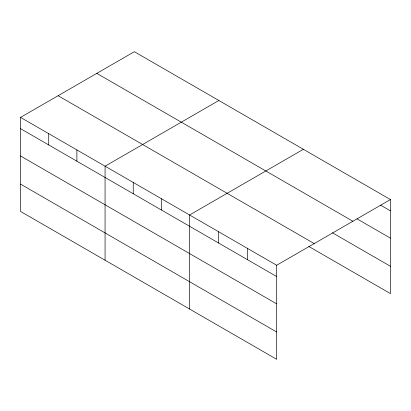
<?xml version="1.0" encoding="UTF-8"?>
<svg xmlns="http://www.w3.org/2000/svg" width="411" height="411" viewBox="0 0 411 411"><rect width="100%" height="100%" fill="white"/><g stroke="black" fill="none" stroke-linecap="round" stroke-linejoin="round"><path stroke-width="0.62" d="M20.55 117.397L276.66 265.259L276.66 359.301L20.55 211.434L20.55 117.397L134.34 51.699L390.45 199.566L390.45 293.603L308.851 246.492M218.858 100.495L105.067 166.193L105.067 260.23M303.375 149.291L189.584 214.989L189.584 309.026M276.66 265.259L390.45 199.566M380.591 205.151L390.45 210.843M357.041 218.868L390.45 238.154M96.791 73.379L352.9 221.246M332.396 232.775L390.45 266.292M58.1 95.717L314.21 243.579M20.55 128.674L276.66 276.541M20.55 155.985L276.66 303.852M20.55 184.123L276.66 331.99M247.638 248.501L247.638 259.783M218.611 231.742L218.611 243.024M161.41 198.724L161.41 210M133.241 182.458L133.241 193.735M76.893 149.928L76.893 161.204M48.724 133.662L48.724 144.939"/></g></svg>
